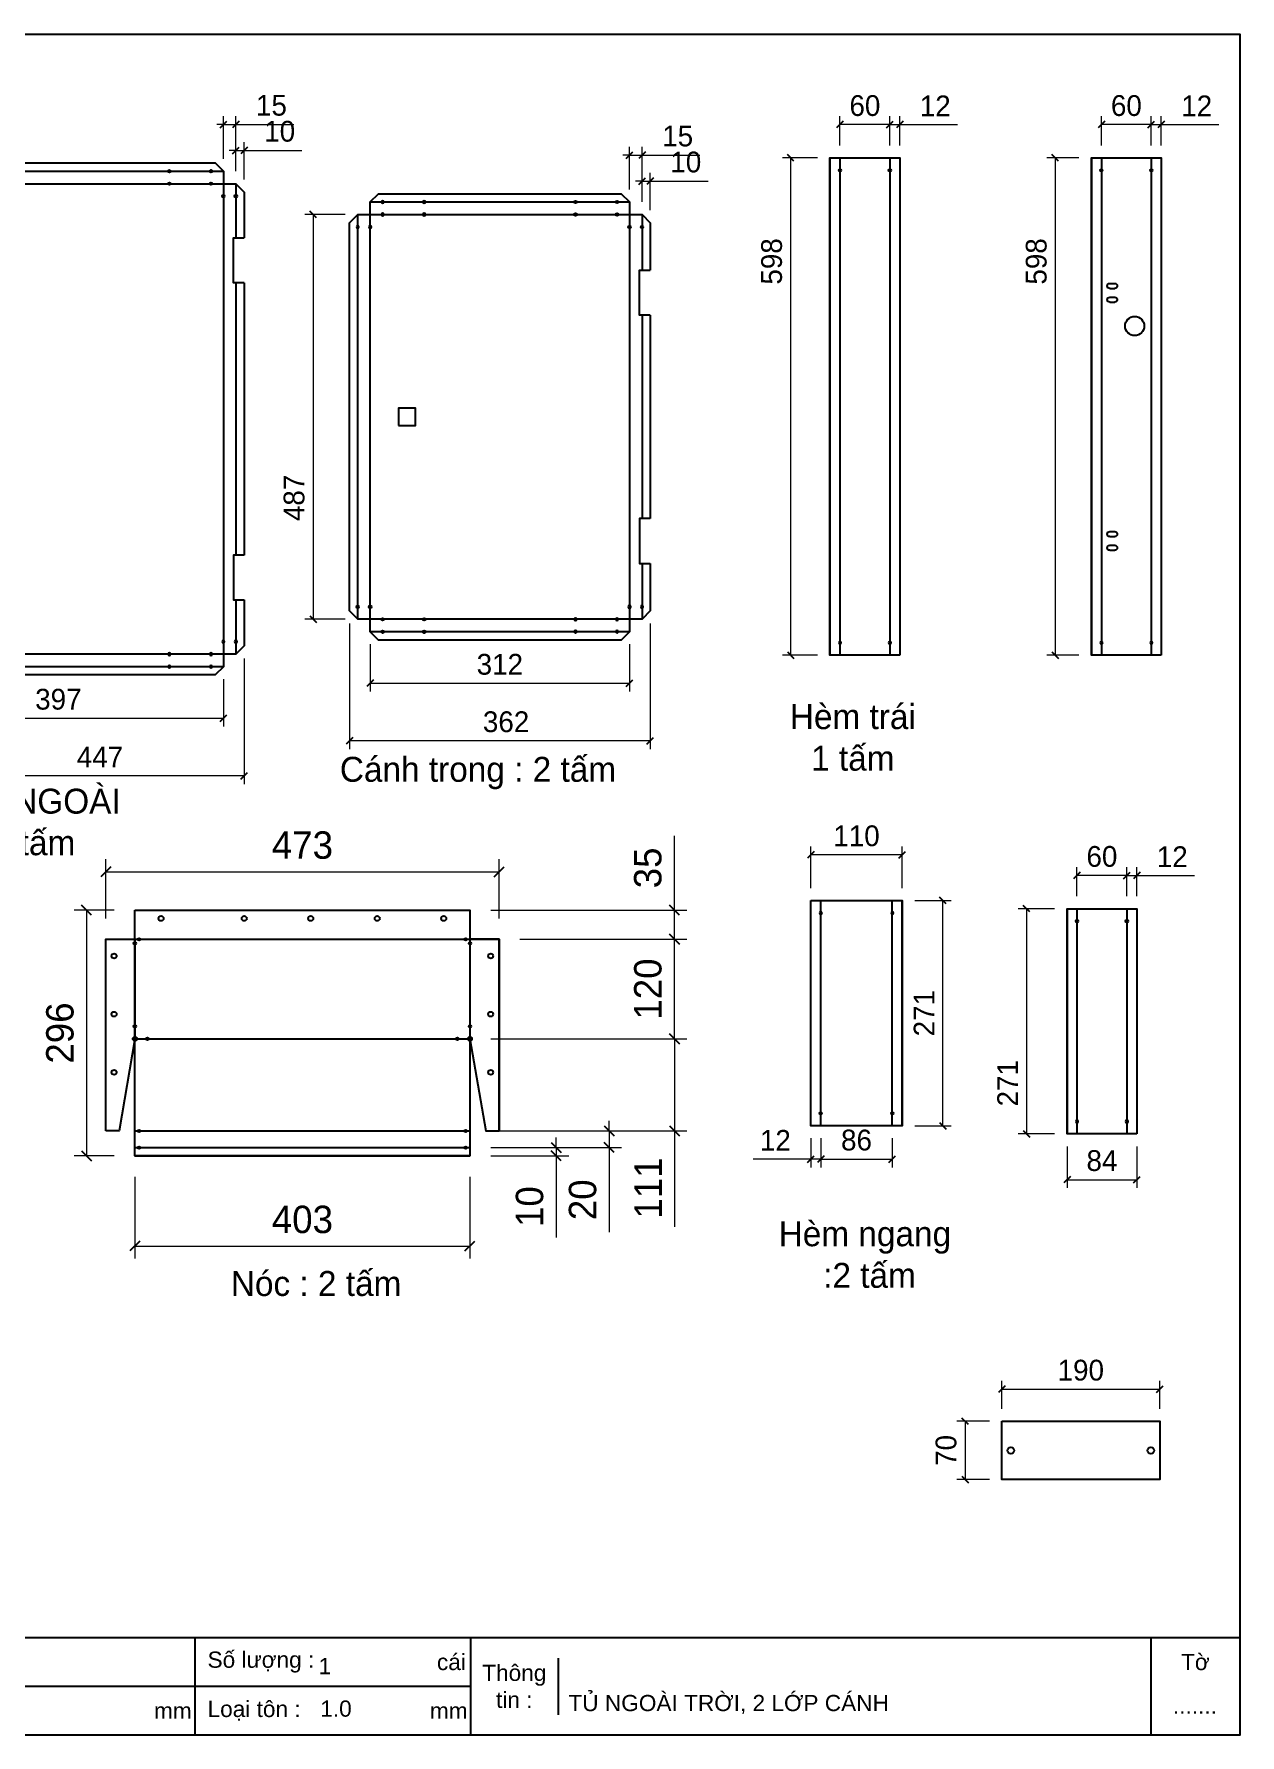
# Model space of a CAD drawing. Header units: millimetres. Extents: x 0 to 2894, y 0 to 2046.
# Drawn here: x 1443 to 2894, y 0 to 2046 of the extents above; entities that cross this region are included whole.
import ezdxf

# ---------------------------------------------------------------- set-up
doc = ezdxf.new("R2010")
doc.units = ezdxf.units.MM
for name, color, linetype in [('CNC', 7, 'Continuous'), ('DIM', 253, 'Continuous'), ('FIRE PROTECTION', 1, 'Continuous')]:
    doc.layers.add(name, color=color, linetype=linetype)
doc.styles.add('Arial', font='arial.ttf')
doc.dimstyles.new('Dim-25', dxfattribs={"dimtxt": 25, "dimasz": 8, "dimexe": 10, "dimexo": 15, "dimgap": 10, "dimtad": 1, "dimdec": 0, "dimtxsty": 'Standard', "dimblk": 'OBLIQUE', "dimcen": 10, "dimclrd": 5, "dimclre": 5, "dimclrt": 3, "dimazin": 3, "dimtfac": 1, "dimtdec": 0, "dimtmove": 0, "dimatfit": 3, "dimldrblk": 'OBLIQUE', "dimlwd": 9, "dimlwe": 9})
doc.dimstyles.new('Dim-33', dxfattribs={"dimtxt": 33, "dimasz": 12, "dimexe": 15, "dimexo": 25, "dimgap": 15, "dimtad": 1, "dimdec": 0, "dimtxsty": 'Standard', "dimblk": 'OBLIQUE', "dimcen": 10, "dimclrd": 5, "dimclre": 5, "dimclrt": 3, "dimazin": 3, "dimtfac": 1, "dimtdec": 0, "dimtmove": 0, "dimatfit": 3, "dimldrblk": 'OPEN30', "dimlwd": 9, "dimlwe": 9})

# ---------------------------------------------------------------- blocks, each defined once
blk = doc.blocks.new('*D19')
at = {"color": 0, "linetype": 'ByBlock', "lineweight": -2}
for p, q in [((1278.1, 1227.1), (1270.1, 1219.1)), ((1667.1, 1219.1), (1675.1, 1227.1))]:
    blk.add_line(p, q, dxfattribs=at)
at = {"layer": 'Defpoints', "color": 0, "transparency": 16777216}
for p in [(1274.1, 1285.1), (1671.1, 1285.1), (1671.1, 1223.1)]:
    blk.add_point(p, dxfattribs=at)
at = {"layer": 'DIM', "color": 5, "lineweight": 9, "transparency": 16777216}
for p, q in [((1274.1, 1270.1), (1274.1, 1213.1)), ((1671.1, 1270.1), (1671.1, 1213.1)), ((1274.1, 1223.1), (1671.1, 1223.1))]:
    blk.add_line(p, q, dxfattribs=at)
at = {"layer": 'DIM', "color": 3, "transparency": 16777216, "insert": (1472.6, 1245.8), "char_height": 25, "attachment_point": 5}
blk.add_mtext('397', dxfattribs=at)
blk = doc.blocks.new('_Oblique')
at = {"color": 0, "linetype": 'ByBlock', "lineweight": -2}
blk.add_line((-0.5, -0.5), (0.5, 0.5), dxfattribs=at)
blk = doc.blocks.new('*D20')
at = {"color": 0, "linetype": 'ByBlock', "lineweight": -2}
for p, q in [((1253.1, 1157.9), (1245.1, 1149.9)), ((1692.1, 1149.9), (1700.1, 1157.9))]:
    blk.add_line(p, q, dxfattribs=at)
at = {"layer": 'Defpoints', "color": 0, "transparency": 16777216}
for p in [(1249.1, 1310.1), (1696.1, 1310.1), (1249.1, 1153.9)]:
    blk.add_point(p, dxfattribs=at)
at = {"layer": 'DIM', "color": 5, "lineweight": 9, "transparency": 16777216}
for p, q in [((1249.1, 1295.1), (1249.1, 1143.9)), ((1696.1, 1295.1), (1696.1, 1143.9)), ((1696.1, 1153.9), (1249.1, 1153.9))]:
    blk.add_line(p, q, dxfattribs=at)
at = {"layer": 'DIM', "color": 3, "transparency": 16777216, "insert": (1522.6, 1176.4), "char_height": 25, "attachment_point": 5}
blk.add_mtext('447', dxfattribs=at)
blk = doc.blocks.new('f3daunguoc')
at = {"layer": 'CNC', "color": 2, "lineweight": -3}
blk.add_circle((0, 0), 1.5, dxfattribs=at)
blk = doc.blocks.new('*D24')
at = {"color": 5, "lineweight": 9, "ltscale": 3, "transparency": 16777216}
for p, q in [((1686.1, 1906.2), (1678.1, 1906.2)), ((1686.1, 1881.1), (1686.1, 1916.2)), ((1686.1, 1906.2), (1696.1, 1906.2)), ((1696.1, 1871.1), (1696.1, 1916.2)), ((1696.1, 1906.2), (1765.5, 1906.2))]:
    blk.add_line(p, q, dxfattribs=at)
at = {"color": 0, "linetype": 'ByBlock', "lineweight": -2}
for p, q in [((1682.1, 1902.2), (1690.1, 1910.2)), ((1700.1, 1910.2), (1692.1, 1902.2))]:
    blk.add_line(p, q, dxfattribs=at)
at = {"layer": 'Defpoints', "color": 0, "ltscale": 3, "transparency": 16777216}
for p in [(1696.1, 1906.2), (1686.1, 1866.1), (1696.1, 1856.1)]:
    blk.add_point(p, dxfattribs=at)
at = {"color": 3, "ltscale": 3, "transparency": 16777216, "insert": (1738.8, 1929), "char_height": 25, "attachment_point": 5}
blk.add_mtext('10', dxfattribs=at)
blk = doc.blocks.new('*D25')
at = {"color": 5, "lineweight": 9, "ltscale": 3, "transparency": 16777216}
for p, q in [((1671.1, 1896.1), (1671.1, 1947.5)), ((1686.1, 1881.1), (1686.1, 1947.5)), ((1671.1, 1937.5), (1663.1, 1937.5)), ((1671.1, 1937.5), (1686.1, 1937.5)), ((1686.1, 1937.5), (1755.8, 1937.5))]:
    blk.add_line(p, q, dxfattribs=at)
at = {"color": 0, "linetype": 'ByBlock', "lineweight": -2}
for p, q in [((1667.1, 1933.5), (1675.1, 1941.5)), ((1690.1, 1941.5), (1682.1, 1933.5))]:
    blk.add_line(p, q, dxfattribs=at)
at = {"layer": 'Defpoints', "color": 0, "ltscale": 3, "transparency": 16777216}
for p in [(1686.1, 1937.5), (1671.1, 1881.1), (1686.1, 1866.1)]:
    blk.add_point(p, dxfattribs=at)
at = {"color": 3, "ltscale": 3, "transparency": 16777216, "insert": (1728.9, 1960.3), "char_height": 25, "attachment_point": 5}
blk.add_mtext('15', dxfattribs=at)
blk = doc.blocks.new('*D28')
at = {"color": 0, "linetype": 'ByBlock', "lineweight": -2}
for p, q in [((2219.6, 986.2), (2207.6, 998.2)), ((2207.6, 963.2), (2219.6, 951.2))]:
    blk.add_line(p, q, dxfattribs=at)
at = {"layer": 'Defpoints', "color": 0, "transparency": 16777216}
for p in [(1967.6, 992.2), (2213.6, 992.2), (2002.6, 957.2)]:
    blk.add_point(p, dxfattribs=at)
at = {"layer": 'DIM', "color": 5, "lineweight": 9, "transparency": 16777216}
for p, q in [((2213.6, 992.2), (2213.6, 1081.7)), ((1992.6, 992.2), (2228.6, 992.2)), ((2213.6, 957.2), (2213.6, 992.2)), ((2027.6, 957.2), (2228.6, 957.2))]:
    blk.add_line(p, q, dxfattribs=at)
at = {"layer": 'DIM', "color": 3, "transparency": 16777216, "insert": (2181.7, 1043), "char_height": 33, "attachment_point": 5, "rotation": 90}
blk.add_mtext('35', dxfattribs=at)
blk = doc.blocks.new('_Open30')
at = {"color": 0, "linetype": 'ByBlock', "lineweight": -2}
for p, q in [((-1, 0.27), (0, 0)), ((0, 0), (-1, -0.27)), ((0, 0), (-1, 0))]:
    blk.add_line(p, q, dxfattribs=at)
blk = doc.blocks.new('*D29')
at = {"color": 0, "linetype": 'ByBlock', "lineweight": -2}
for p, q in [((1512.5, 986.2), (1500.5, 998.2)), ((1500.5, 702.6), (1512.5, 690.6))]:
    blk.add_line(p, q, dxfattribs=at)
at = {"layer": 'Defpoints', "color": 0, "transparency": 16777216}
for p in [(1564.6, 992.2), (1506.5, 696.6), (1564.6, 696.6)]:
    blk.add_point(p, dxfattribs=at)
at = {"layer": 'DIM', "color": 5, "lineweight": 9, "transparency": 16777216}
for p, q in [((1539.6, 992.2), (1491.5, 992.2)), ((1506.5, 992.2), (1506.5, 696.6)), ((1539.6, 696.6), (1491.5, 696.6))]:
    blk.add_line(p, q, dxfattribs=at)
at = {"layer": 'DIM', "color": 3, "transparency": 16777216, "insert": (1474.6, 844.4), "char_height": 33, "attachment_point": 5, "rotation": 90}
blk.add_mtext('296', dxfattribs=at)
blk = doc.blocks.new('*D30')
at = {"color": 0, "linetype": 'ByBlock', "lineweight": -2}
for p, q in [((1535.6, 1044.4), (1523.6, 1032.4)), ((1996.6, 1032.4), (2008.6, 1044.4))]:
    blk.add_line(p, q, dxfattribs=at)
at = {"layer": 'Defpoints', "color": 0, "transparency": 16777216}
for p in [(2002.6, 1038.4), (1529.6, 957.2), (2002.6, 957.2)]:
    blk.add_point(p, dxfattribs=at)
at = {"layer": 'DIM', "color": 5, "lineweight": 9, "transparency": 16777216}
for p, q in [((1529.6, 982.2), (1529.6, 1053.4)), ((2002.6, 982.2), (2002.6, 1053.4)), ((1529.6, 1038.4), (2002.6, 1038.4))]:
    blk.add_line(p, q, dxfattribs=at)
at = {"layer": 'DIM', "color": 3, "transparency": 16777216, "insert": (1766.1, 1070.3), "char_height": 33, "attachment_point": 5}
blk.add_mtext('473', dxfattribs=at)
blk = doc.blocks.new('*D31')
at = {"color": 0, "linetype": 'ByBlock', "lineweight": -2}
for p, q in [((2065.4, 712.6), (2077.4, 700.6)), ((2077.4, 690.6), (2065.4, 702.6))]:
    blk.add_line(p, q, dxfattribs=at)
at = {"layer": 'Defpoints', "color": 0, "transparency": 16777216}
for p in [(1967.6, 706.6), (1967.6, 696.6), (2071.4, 706.6)]:
    blk.add_point(p, dxfattribs=at)
at = {"layer": 'DIM', "color": 5, "lineweight": 9, "transparency": 16777216}
for p, q in [((2071.4, 706.6), (2071.4, 718.6)), ((1992.6, 706.6), (2086.4, 706.6)), ((1992.6, 696.6), (2086.4, 696.6)), ((2071.4, 706.6), (2071.4, 696.6)), ((2071.4, 696.6), (2071.4, 598.6))]:
    blk.add_line(p, q, dxfattribs=at)
at = {"layer": 'DIM', "color": 3, "transparency": 16777216, "insert": (2039.5, 635.6), "char_height": 33, "attachment_point": 5, "rotation": 90}
blk.add_mtext('10', dxfattribs=at)
blk = doc.blocks.new('*D32')
at = {"color": 0, "linetype": 'ByBlock', "lineweight": -2}
for p, q in [((2129.1, 732.6), (2141.1, 720.6)), ((2141.1, 700.6), (2129.1, 712.6))]:
    blk.add_line(p, q, dxfattribs=at)
at = {"layer": 'Defpoints', "color": 0, "transparency": 16777216}
for p in [(1967.6, 726.6), (1967.6, 706.6), (2135.1, 706.6)]:
    blk.add_point(p, dxfattribs=at)
at = {"layer": 'DIM', "color": 5, "lineweight": 9, "transparency": 16777216}
for p, q in [((2135.1, 726.6), (2135.1, 738.6)), ((1992.6, 726.6), (2150.1, 726.6)), ((2135.1, 726.6), (2135.1, 706.6)), ((1992.6, 706.6), (2150.1, 706.6)), ((2135.1, 706.6), (2135.1, 604.9))]:
    blk.add_line(p, q, dxfattribs=at)
at = {"layer": 'DIM', "color": 3, "transparency": 16777216, "insert": (2103.3, 643.8), "char_height": 33, "attachment_point": 5, "rotation": 90}
blk.add_mtext('20', dxfattribs=at)
blk = doc.blocks.new('*D33')
at = {"color": 0, "linetype": 'ByBlock', "lineweight": -2}
for p, q in [((2219.6, 831.4), (2207.6, 843.4)), ((2207.6, 732.6), (2219.6, 720.6))]:
    blk.add_line(p, q, dxfattribs=at)
at = {"layer": 'Defpoints', "color": 0, "transparency": 16777216}
for p in [(1967.6, 837.4), (2002.6, 726.6), (2213.6, 726.6)]:
    blk.add_point(p, dxfattribs=at)
at = {"layer": 'DIM', "color": 5, "lineweight": 9, "transparency": 16777216}
for p, q in [((1992.6, 837.4), (2228.6, 837.4)), ((2213.6, 837.4), (2213.6, 726.6)), ((2027.6, 726.6), (2228.6, 726.6)), ((2213.6, 726.6), (2213.6, 611.2))]:
    blk.add_line(p, q, dxfattribs=at)
at = {"layer": 'DIM', "color": 3, "transparency": 16777216, "insert": (2182, 657.9), "char_height": 33, "attachment_point": 5, "rotation": 90}
blk.add_mtext('111', dxfattribs=at)
blk = doc.blocks.new('*D34')
at = {"color": 0, "linetype": 'ByBlock', "lineweight": -2}
for p, q in [((2219.6, 951.2), (2207.6, 963.2)), ((2207.6, 843.4), (2219.6, 831.4))]:
    blk.add_line(p, q, dxfattribs=at)
at = {"layer": 'Defpoints', "color": 0, "transparency": 16777216}
for p in [(2002.6, 957.2), (2213.6, 957.2), (1967.6, 837.4)]:
    blk.add_point(p, dxfattribs=at)
at = {"layer": 'DIM', "color": 5, "lineweight": 9, "transparency": 16777216}
for p, q in [((2027.6, 957.2), (2228.6, 957.2)), ((2213.6, 837.4), (2213.6, 957.2)), ((1992.6, 837.4), (2228.6, 837.4))]:
    blk.add_line(p, q, dxfattribs=at)
at = {"layer": 'DIM', "color": 3, "transparency": 16777216, "insert": (2181.8, 897.3), "char_height": 33, "attachment_point": 5, "rotation": 90}
blk.add_mtext('120', dxfattribs=at)
blk = doc.blocks.new('*D35')
at = {"color": 0, "linetype": 'ByBlock', "lineweight": -2}
for p, q in [((1570.6, 594.2), (1558.6, 582.2)), ((1961.6, 582.2), (1973.6, 594.2))]:
    blk.add_line(p, q, dxfattribs=at)
at = {"layer": 'Defpoints', "color": 0, "transparency": 16777216}
for p in [(1564.6, 696.6), (1967.6, 696.6), (1967.6, 588.2)]:
    blk.add_point(p, dxfattribs=at)
at = {"layer": 'DIM', "color": 5, "lineweight": 9, "transparency": 16777216}
for p, q in [((1564.6, 671.6), (1564.6, 573.2)), ((1967.6, 671.6), (1967.6, 573.2)), ((1564.6, 588.2), (1967.6, 588.2))]:
    blk.add_line(p, q, dxfattribs=at)
at = {"layer": 'DIM', "color": 3, "transparency": 16777216, "insert": (1766.1, 620), "char_height": 33, "attachment_point": 5}
blk.add_mtext('403', dxfattribs=at)
blk = doc.blocks.new('KHUNG CHUẨN')
at = {"color": 7}
for p, q in [((19889.2, -28535.2), (16919.2, -28535.2)), ((18599.2, -28535.2), (18599.2, -28655.2)), ((18939.2, -28535.2), (18939.2, -28655.2)), ((19779.2, -28535.2), (19779.2, -28655.2)), ((19047.6, -28560.2), (19047.6, -28630.2)), ((18939.2, -28595.2), (16919.2, -28595.2))]:
    blk.add_line(p, q, dxfattribs=at)
blk.add_lwpolyline([(16919.2, -26555.2), (19889.2, -26555.2), (19889.2, -28655.2), (16919.2, -28655.2)], close=True, dxfattribs=at)
at = {"color": 2, "char_height": 20, "style": 'Arial'}
for s, insert, width, attachment_point in [('  Số lượng :', (18599.2, -28565.2), 917.634, 4), ('cái', (18897.9, -28565.2), 63.517, 4), ('Tờ', (19834.2, -28565.2), 110, 5), ('Thông\\Ptin :', (18993.4, -28595.2), 108.311, 5), ('mm', (18548.6, -28625.2), 73.831, 4), ('  Loại tôn :', (18599.2, -28625.2), 917.634, 4), ('mm', (18889.2, -28625.2), 917.634, 4)]:
    blk.add_mtext(s, dxfattribs=dict(at, insert=insert, width=width, attachment_point=attachment_point))
at = {"color": 3, "style": 'Arial'}
for tag, p in [('#01', (17055.6, -28580.1)), ('#02', (17431.4, -28580.1)), ('#03', (18030.6, -28580.1)), ('#08', (18751.7, -28580.1)), ('#10', (19064.8, -28580.1)), ('#04', (17024.8, -28634.6)), ('#05', (17308.5, -28633)), ('#06', (17632.7, -28633.7)), ('#07', (18002, -28634.7)), ('#09', (18753.8, -28632.6)), ('#11', (19060.3, -28625.7)), ('#12', (19806.5, -28628.9))]:
    blk.add_attdef(tag, p, '', height=20, dxfattribs=at)
blk = doc.blocks.new('*D42')
at = {"color": 0, "linetype": 'ByBlock', "lineweight": -2}
for p, q in [((2611.4, 419.9), (2603.4, 411.9)), ((2793.4, 411.9), (2801.4, 419.9))]:
    blk.add_line(p, q, dxfattribs=at)
at = {"color": 5, "lineweight": 9, "ltscale": 3, "transparency": 16777216}
for p, q in [((2607.4, 392.3), (2607.4, 425.9)), ((2607.4, 415.9), (2797.4, 415.9)), ((2797.4, 392.3), (2797.4, 425.9))]:
    blk.add_line(p, q, dxfattribs=at)
at = {"layer": 'Defpoints', "color": 0, "ltscale": 3, "transparency": 16777216}
for p in [(2797.4, 415.9), (2607.4, 377.3), (2797.4, 377.3)]:
    blk.add_point(p, dxfattribs=at)
at = {"color": 3, "ltscale": 3, "transparency": 16777216, "insert": (2702.4, 438.7), "char_height": 25, "attachment_point": 5}
blk.add_mtext('190', dxfattribs=at)
blk = doc.blocks.new('*D43')
at = {"color": 5, "lineweight": 9, "ltscale": 3, "transparency": 16777216}
for p, q in [((2592.4, 377.3), (2553.2, 377.3)), ((2563.2, 377.3), (2563.2, 307.3)), ((2592.4, 307.3), (2553.2, 307.3))]:
    blk.add_line(p, q, dxfattribs=at)
at = {"color": 0, "linetype": 'ByBlock', "lineweight": -2}
for p, q in [((2567.2, 373.3), (2559.2, 381.3)), ((2559.2, 311.3), (2567.2, 303.3))]:
    blk.add_line(p, q, dxfattribs=at)
at = {"layer": 'Defpoints', "color": 0, "ltscale": 3, "transparency": 16777216}
for p in [(2607.4, 377.3), (2563.2, 307.3), (2607.4, 307.3)]:
    blk.add_point(p, dxfattribs=at)
at = {"color": 3, "ltscale": 3, "transparency": 16777216, "insert": (2540.4, 342.3), "char_height": 25, "attachment_point": 5, "rotation": 90}
blk.add_mtext('70', dxfattribs=at)
blk = doc.blocks.new('*D44')
at = {"color": 0, "linetype": 'ByBlock', "lineweight": -2}
for p, q in [((1851.6, 1269.1), (1843.6, 1261.1)), ((2155.6, 1261.1), (2163.6, 1269.1))]:
    blk.add_line(p, q, dxfattribs=at)
at = {"layer": 'Defpoints', "color": 0, "transparency": 16777216}
for p in [(1847.6, 1327.1), (2159.6, 1327.1), (2159.6, 1265.1)]:
    blk.add_point(p, dxfattribs=at)
at = {"layer": 'DIM', "color": 5, "lineweight": 9, "transparency": 16777216}
for p, q in [((1847.6, 1312.1), (1847.6, 1255.1)), ((2159.6, 1312.1), (2159.6, 1255.1)), ((1847.6, 1265.1), (2159.6, 1265.1))]:
    blk.add_line(p, q, dxfattribs=at)
at = {"layer": 'DIM', "color": 3, "transparency": 16777216, "insert": (2003.6, 1287.8), "char_height": 25, "attachment_point": 5}
blk.add_mtext('312', dxfattribs=at)
blk = doc.blocks.new('*D45')
at = {"color": 0, "linetype": 'ByBlock', "lineweight": -2}
for p, q in [((1826.6, 1199.9), (1818.6, 1191.9)), ((2180.6, 1191.9), (2188.6, 1199.9))]:
    blk.add_line(p, q, dxfattribs=at)
at = {"layer": 'Defpoints', "color": 0, "transparency": 16777216}
for p in [(1822.6, 1352.1), (2184.6, 1352.1), (1822.6, 1195.9)]:
    blk.add_point(p, dxfattribs=at)
at = {"layer": 'DIM', "color": 5, "lineweight": 9, "transparency": 16777216}
for p, q in [((1822.6, 1337.1), (1822.6, 1185.9)), ((2184.6, 1337.1), (2184.6, 1185.9)), ((2184.6, 1195.9), (1822.6, 1195.9))]:
    blk.add_line(p, q, dxfattribs=at)
at = {"layer": 'DIM', "color": 3, "transparency": 16777216, "insert": (2011.1, 1218.7), "char_height": 25, "attachment_point": 5}
blk.add_mtext('362', dxfattribs=at)
blk = doc.blocks.new('*D46')
at = {"color": 5, "lineweight": 9, "ltscale": 3, "transparency": 16777216}
for p, q in [((2174.6, 1869.2), (2166.6, 1869.2)), ((2174.6, 1844.1), (2174.6, 1879.2)), ((2174.6, 1869.2), (2184.6, 1869.2)), ((2184.6, 1834.1), (2184.6, 1879.2)), ((2184.6, 1869.2), (2254, 1869.2))]:
    blk.add_line(p, q, dxfattribs=at)
at = {"color": 0, "linetype": 'ByBlock', "lineweight": -2}
for p, q in [((2170.6, 1865.2), (2178.6, 1873.2)), ((2188.6, 1873.2), (2180.6, 1865.2))]:
    blk.add_line(p, q, dxfattribs=at)
at = {"layer": 'Defpoints', "color": 0, "ltscale": 3, "transparency": 16777216}
for p in [(2184.6, 1869.2), (2174.6, 1829.1), (2184.6, 1819.1)]:
    blk.add_point(p, dxfattribs=at)
at = {"color": 3, "ltscale": 3, "transparency": 16777216, "insert": (2227.3, 1892), "char_height": 25, "attachment_point": 5}
blk.add_mtext('10', dxfattribs=at)
blk = doc.blocks.new('*D47')
at = {"color": 0, "linetype": 'ByBlock', "lineweight": -2}
for p, q in [((2155.6, 1896.5), (2163.6, 1904.5)), ((2178.6, 1904.5), (2170.6, 1896.5))]:
    blk.add_line(p, q, dxfattribs=at)
at = {"color": 5, "lineweight": 9, "ltscale": 3, "transparency": 16777216}
for p, q in [((2159.6, 1859.1), (2159.6, 1910.5)), ((2174.6, 1844.1), (2174.6, 1910.5)), ((2159.6, 1900.5), (2151.6, 1900.5)), ((2159.6, 1900.5), (2174.6, 1900.5)), ((2174.6, 1900.5), (2244.3, 1900.5))]:
    blk.add_line(p, q, dxfattribs=at)
at = {"layer": 'Defpoints', "color": 0, "ltscale": 3, "transparency": 16777216}
for p in [(2174.6, 1900.5), (2159.6, 1844.1), (2174.6, 1829.1)]:
    blk.add_point(p, dxfattribs=at)
at = {"color": 3, "ltscale": 3, "transparency": 16777216, "insert": (2217.5, 1923.3), "char_height": 25, "attachment_point": 5}
blk.add_mtext('15', dxfattribs=at)
blk = doc.blocks.new('*D48')
at = {"color": 5, "lineweight": 9, "ltscale": 3, "transparency": 16777216}
for p, q in [((1817.6, 1829.1), (1769, 1829.1)), ((1779, 1829.1), (1779, 1342.1)), ((1817.6, 1342.1), (1769, 1342.1))]:
    blk.add_line(p, q, dxfattribs=at)
at = {"color": 0, "linetype": 'ByBlock', "lineweight": -2}
for p, q in [((1783, 1825.1), (1775, 1833.1)), ((1775, 1346.1), (1783, 1338.1))]:
    blk.add_line(p, q, dxfattribs=at)
at = {"layer": 'Defpoints', "color": 0, "ltscale": 3, "transparency": 16777216}
for p in [(1832.6, 1829.1), (1779, 1342.1), (1832.6, 1342.1)]:
    blk.add_point(p, dxfattribs=at)
at = {"color": 3, "ltscale": 3, "transparency": 16777216, "insert": (1756.2, 1488.1), "char_height": 25, "attachment_point": 5, "rotation": 90}
blk.add_mtext('487', dxfattribs=at)
blk = doc.blocks.new('*D49')
at = {"color": 0, "linetype": 'ByBlock', "lineweight": -2}
for p, q in [((2468.7, 1933.2), (2476.7, 1941.2)), ((2488.7, 1941.2), (2480.7, 1933.2))]:
    blk.add_line(p, q, dxfattribs=at)
at = {"layer": 'Defpoints', "color": 0, "transparency": 16777216}
for p in [(2484.7, 1937.2), (2472.7, 1897.1), (2484.7, 1897.1)]:
    blk.add_point(p, dxfattribs=at)
at = {"layer": 'DIM', "color": 5, "lineweight": 9, "transparency": 16777216}
for p, q in [((2472.7, 1912.1), (2472.7, 1947.2)), ((2484.7, 1912.1), (2484.7, 1947.2)), ((2472.7, 1937.2), (2464.7, 1937.2)), ((2472.7, 1937.2), (2484.7, 1937.2)), ((2484.7, 1937.2), (2553.9, 1937.2))]:
    blk.add_line(p, q, dxfattribs=at)
at = {"layer": 'DIM', "color": 3, "transparency": 16777216, "insert": (2527.3, 1959.7), "char_height": 25, "attachment_point": 5}
blk.add_mtext('12', dxfattribs=at)
blk = doc.blocks.new('*D50')
at = {"color": 0, "linetype": 'ByBlock', "lineweight": -2}
for p, q in [((2416.7, 1941.2), (2408.7, 1933.2)), ((2468.7, 1933.2), (2476.7, 1941.2))]:
    blk.add_line(p, q, dxfattribs=at)
at = {"layer": 'Defpoints', "color": 0, "transparency": 16777216}
for p in [(2412.7, 1937.2), (2412.7, 1897.1), (2472.7, 1897.1)]:
    blk.add_point(p, dxfattribs=at)
at = {"layer": 'DIM', "color": 5, "lineweight": 9, "transparency": 16777216}
for p, q in [((2412.7, 1912.1), (2412.7, 1947.2)), ((2472.7, 1912.1), (2472.7, 1947.2)), ((2472.7, 1937.2), (2412.7, 1937.2))]:
    blk.add_line(p, q, dxfattribs=at)
at = {"layer": 'DIM', "color": 3, "transparency": 16777216, "insert": (2442.7, 1959.9), "char_height": 25, "attachment_point": 5}
blk.add_mtext('60', dxfattribs=at)
blk = doc.blocks.new('*D51')
at = {"color": 0, "linetype": 'ByBlock', "lineweight": -2}
for p, q in [((2357.4, 1893.1), (2349.4, 1901.1)), ((2349.4, 1303.1), (2357.4, 1295.1))]:
    blk.add_line(p, q, dxfattribs=at)
at = {"layer": 'Defpoints', "color": 0, "transparency": 16777216}
for p in [(2400.7, 1897.1), (2353.4, 1299.1), (2400.7, 1299.1)]:
    blk.add_point(p, dxfattribs=at)
at = {"layer": 'DIM', "color": 5, "lineweight": 9, "transparency": 16777216}
for p, q in [((2385.7, 1897.1), (2343.4, 1897.1)), ((2353.4, 1897.1), (2353.4, 1299.1)), ((2385.7, 1299.1), (2343.4, 1299.1))]:
    blk.add_line(p, q, dxfattribs=at)
at = {"layer": 'DIM', "color": 3, "transparency": 16777216, "insert": (2330.6, 1772.6), "char_height": 25, "attachment_point": 5, "rotation": 90}
blk.add_mtext('598', dxfattribs=at)
blk = doc.blocks.new('*D52')
at = {"color": 0, "linetype": 'ByBlock', "lineweight": -2}
for p, q in [((2783.2, 1933.2), (2791.2, 1941.2)), ((2803.2, 1941.2), (2795.2, 1933.2))]:
    blk.add_line(p, q, dxfattribs=at)
at = {"layer": 'Defpoints', "color": 0, "transparency": 16777216}
for p in [(2799.2, 1937.2), (2787.2, 1897.1), (2799.2, 1897.1)]:
    blk.add_point(p, dxfattribs=at)
at = {"layer": 'DIM', "color": 5, "lineweight": 9, "transparency": 16777216}
for p, q in [((2787.2, 1912.1), (2787.2, 1947.2)), ((2799.2, 1912.1), (2799.2, 1947.2)), ((2787.2, 1937.2), (2779.2, 1937.2)), ((2787.2, 1937.2), (2799.2, 1937.2)), ((2799.2, 1937.2), (2868.4, 1937.2))]:
    blk.add_line(p, q, dxfattribs=at)
at = {"layer": 'DIM', "color": 3, "transparency": 16777216, "insert": (2841.8, 1959.7), "char_height": 25, "attachment_point": 5}
blk.add_mtext('12', dxfattribs=at)
blk = doc.blocks.new('*D53')
at = {"color": 0, "linetype": 'ByBlock', "lineweight": -2}
for p, q in [((2731.2, 1941.2), (2723.2, 1933.2)), ((2783.2, 1933.2), (2791.2, 1941.2))]:
    blk.add_line(p, q, dxfattribs=at)
at = {"layer": 'Defpoints', "color": 0, "transparency": 16777216}
for p in [(2727.2, 1937.2), (2727.2, 1897.1), (2787.2, 1897.1)]:
    blk.add_point(p, dxfattribs=at)
at = {"layer": 'DIM', "color": 5, "lineweight": 9, "transparency": 16777216}
for p, q in [((2727.2, 1912.1), (2727.2, 1947.2)), ((2787.2, 1912.1), (2787.2, 1947.2)), ((2787.2, 1937.2), (2727.2, 1937.2))]:
    blk.add_line(p, q, dxfattribs=at)
at = {"layer": 'DIM', "color": 3, "transparency": 16777216, "insert": (2757.2, 1959.9), "char_height": 25, "attachment_point": 5}
blk.add_mtext('60', dxfattribs=at)
blk = doc.blocks.new('*D54')
at = {"color": 0, "linetype": 'ByBlock', "lineweight": -2}
for p, q in [((2675.7, 1893.1), (2667.7, 1901.1)), ((2667.7, 1303.1), (2675.7, 1295.1))]:
    blk.add_line(p, q, dxfattribs=at)
at = {"layer": 'Defpoints', "color": 0, "transparency": 16777216}
for p in [(2715.2, 1897.1), (2671.7, 1299.1), (2715.2, 1299.1)]:
    blk.add_point(p, dxfattribs=at)
at = {"layer": 'DIM', "color": 5, "lineweight": 9, "transparency": 16777216}
for p, q in [((2700.2, 1897.1), (2661.7, 1897.1)), ((2671.7, 1897.1), (2671.7, 1299.1)), ((2700.2, 1299.1), (2661.7, 1299.1))]:
    blk.add_line(p, q, dxfattribs=at)
at = {"layer": 'DIM', "color": 3, "transparency": 16777216, "insert": (2648.9, 1772.6), "char_height": 25, "attachment_point": 5, "rotation": 90}
blk.add_mtext('598', dxfattribs=at)
blk = doc.blocks.new('ovan6x9')
at = {"color": 2}
for p, q in [((2, 6), (8, 6)), ((2, 0), (8, 0))]:
    blk.add_line(p, q, dxfattribs=at)
for centre, start, end in [((2, 3), 90, 270), ((8, 3), 270, 90)]:
    blk.add_arc(centre, 3, start, end, dxfattribs=at)
blk = doc.blocks.new('*D55')
at = {"color": 0, "linetype": 'ByBlock', "lineweight": -2}
for p, q in [((2753.8, 1030), (2761.8, 1038)), ((2773.8, 1038), (2765.8, 1030))]:
    blk.add_line(p, q, dxfattribs=at)
at = {"layer": 'Defpoints', "color": 0, "transparency": 16777216}
for p in [(2769.8, 1034), (2757.8, 994), (2769.8, 994)]:
    blk.add_point(p, dxfattribs=at)
at = {"layer": 'DIM', "color": 5, "lineweight": 9, "transparency": 16777216}
for p, q in [((2757.8, 1009), (2757.8, 1044)), ((2769.8, 1009), (2769.8, 1044)), ((2757.8, 1034), (2749.8, 1034)), ((2757.8, 1034), (2769.8, 1034)), ((2769.8, 1034), (2839, 1034))]:
    blk.add_line(p, q, dxfattribs=at)
at = {"layer": 'DIM', "color": 3, "transparency": 16777216, "insert": (2812.4, 1056.5), "char_height": 25, "attachment_point": 5}
blk.add_mtext('12', dxfattribs=at)
blk = doc.blocks.new('*D56')
at = {"color": 0, "linetype": 'ByBlock', "lineweight": -2}
for p, q in [((2701.8, 1038), (2693.8, 1030)), ((2753.8, 1030), (2761.8, 1038))]:
    blk.add_line(p, q, dxfattribs=at)
at = {"layer": 'Defpoints', "color": 0, "transparency": 16777216}
for p in [(2697.8, 1034), (2697.8, 994), (2757.8, 994)]:
    blk.add_point(p, dxfattribs=at)
at = {"layer": 'DIM', "color": 5, "lineweight": 9, "transparency": 16777216}
for p, q in [((2697.8, 1009), (2697.8, 1044)), ((2757.8, 1009), (2757.8, 1044)), ((2757.8, 1034), (2697.8, 1034))]:
    blk.add_line(p, q, dxfattribs=at)
at = {"layer": 'DIM', "color": 3, "transparency": 16777216, "insert": (2727.8, 1056.7), "char_height": 25, "attachment_point": 5}
blk.add_mtext('60', dxfattribs=at)
blk = doc.blocks.new('*D57')
at = {"color": 0, "linetype": 'ByBlock', "lineweight": -2}
for p, q in [((2641, 990), (2633, 998)), ((2633, 727), (2641, 719))]:
    blk.add_line(p, q, dxfattribs=at)
at = {"layer": 'Defpoints', "color": 0, "transparency": 16777216}
for p in [(2685.8, 994), (2637, 723), (2685.8, 723)]:
    blk.add_point(p, dxfattribs=at)
at = {"layer": 'DIM', "color": 5, "lineweight": 9, "transparency": 16777216}
for p, q in [((2670.8, 994), (2627, 994)), ((2637, 994), (2637, 723)), ((2670.8, 723), (2627, 723))]:
    blk.add_line(p, q, dxfattribs=at)
at = {"layer": 'DIM', "color": 3, "transparency": 16777216, "insert": (2614.4, 784), "char_height": 25, "attachment_point": 5, "rotation": 90}
blk.add_mtext('271', dxfattribs=at)
blk = doc.blocks.new('*D58')
at = {"color": 5, "lineweight": 9, "ltscale": 3, "transparency": 16777216}
for p, q in [((2685.8, 708), (2685.8, 658)), ((2769.8, 708), (2769.8, 658)), ((2685.8, 668), (2769.8, 668))]:
    blk.add_line(p, q, dxfattribs=at)
at = {"color": 0, "linetype": 'ByBlock', "lineweight": -2}
for p, q in [((2689.8, 672), (2681.8, 664)), ((2765.8, 664), (2773.8, 672))]:
    blk.add_line(p, q, dxfattribs=at)
at = {"layer": 'Defpoints', "color": 0, "ltscale": 3, "transparency": 16777216}
for p in [(2685.8, 723), (2769.8, 723), (2769.8, 668)]:
    blk.add_point(p, dxfattribs=at)
at = {"color": 3, "ltscale": 3, "transparency": 16777216, "insert": (2727.8, 690.8), "char_height": 25, "attachment_point": 5}
blk.add_mtext('84', dxfattribs=at)
blk = doc.blocks.new('*D59')
at = {"color": 0, "linetype": 'ByBlock', "lineweight": -2}
for p, q in [((2373.6, 688.7), (2381.6, 696.7)), ((2393.6, 696.7), (2385.6, 688.7))]:
    blk.add_line(p, q, dxfattribs=at)
at = {"layer": 'Defpoints', "color": 0, "transparency": 16777216}
for p in [(2377.6, 732.8), (2389.6, 732.8), (2377.6, 692.7)]:
    blk.add_point(p, dxfattribs=at)
at = {"layer": 'DIM', "color": 5, "lineweight": 9, "transparency": 16777216}
for p, q in [((2377.6, 717.8), (2377.6, 682.7)), ((2389.6, 717.8), (2389.6, 682.7)), ((2377.6, 692.7), (2308.4, 692.7)), ((2389.6, 692.7), (2377.6, 692.7)), ((2389.6, 692.7), (2397.6, 692.7))]:
    blk.add_line(p, q, dxfattribs=at)
at = {"layer": 'DIM', "color": 3, "transparency": 16777216, "insert": (2335, 715.3), "char_height": 25, "attachment_point": 5}
blk.add_mtext('12', dxfattribs=at)
blk = doc.blocks.new('*D60')
at = {"color": 0, "linetype": 'ByBlock', "lineweight": -2}
for p, q in [((2393.6, 696.7), (2385.6, 688.7)), ((2471.6, 688.7), (2479.6, 696.7))]:
    blk.add_line(p, q, dxfattribs=at)
at = {"layer": 'Defpoints', "color": 0, "transparency": 16777216}
for p in [(2389.6, 732.8), (2475.6, 732.8), (2475.6, 692.7)]:
    blk.add_point(p, dxfattribs=at)
at = {"layer": 'DIM', "color": 5, "lineweight": 9, "transparency": 16777216}
for p, q in [((2389.6, 717.8), (2389.6, 682.7)), ((2475.6, 717.8), (2475.6, 682.7)), ((2389.6, 692.7), (2475.6, 692.7))]:
    blk.add_line(p, q, dxfattribs=at)
at = {"layer": 'DIM', "color": 3, "transparency": 16777216, "insert": (2432.6, 715.5), "char_height": 25, "attachment_point": 5}
blk.add_mtext('86', dxfattribs=at)
blk = doc.blocks.new('*D61')
at = {"color": 0, "linetype": 'ByBlock', "lineweight": -2}
for p, q in [((2540.4, 999.8), (2532.4, 1007.8)), ((2532.4, 736.8), (2540.4, 728.8))]:
    blk.add_line(p, q, dxfattribs=at)
at = {"layer": 'Defpoints', "color": 0, "transparency": 16777216}
for p in [(2487.6, 1003.8), (2536.4, 1003.8), (2487.6, 732.8)]:
    blk.add_point(p, dxfattribs=at)
at = {"layer": 'DIM', "color": 5, "lineweight": 9, "transparency": 16777216}
for p, q in [((2502.6, 1003.8), (2546.4, 1003.8)), ((2536.4, 732.8), (2536.4, 1003.8)), ((2502.6, 732.8), (2546.4, 732.8))]:
    blk.add_line(p, q, dxfattribs=at)
at = {"layer": 'DIM', "color": 3, "transparency": 16777216, "insert": (2513.9, 868.3), "char_height": 25, "attachment_point": 5, "rotation": 90}
blk.add_mtext('271', dxfattribs=at)
blk = doc.blocks.new('*D62')
at = {"color": 5, "lineweight": 9, "ltscale": 3, "transparency": 16777216}
for p, q in [((2377.6, 1018.8), (2377.6, 1068.7)), ((2487.6, 1018.8), (2487.6, 1068.7)), ((2487.6, 1058.7), (2377.6, 1058.7))]:
    blk.add_line(p, q, dxfattribs=at)
at = {"color": 0, "linetype": 'ByBlock', "lineweight": -2}
for p, q in [((2381.6, 1062.7), (2373.6, 1054.7)), ((2483.6, 1054.7), (2491.6, 1062.7))]:
    blk.add_line(p, q, dxfattribs=at)
at = {"layer": 'Defpoints', "color": 0, "ltscale": 3, "transparency": 16777216}
for p in [(2377.6, 1058.7), (2377.6, 1003.8), (2487.6, 1003.8)]:
    blk.add_point(p, dxfattribs=at)
at = {"color": 3, "ltscale": 3, "transparency": 16777216, "insert": (2432.6, 1081.5), "char_height": 25, "attachment_point": 5}
blk.add_mtext('110', dxfattribs=at)

msp = doc.modelspace()

# ---------------------------------------------------------------- linework, layer by layer
at = {"color": 7}
for p, q in [((2400.7, 1897.1), (2400.7, 1299.1)), ((2412.7, 1897.1), (2412.7, 1299.1)), ((2472.7, 1897.1), (2472.7, 1299.1)), ((2484.7, 1897.1), (2484.7, 1299.1)), ((2715.2, 1897.1), (2715.2, 1299.1)), ((2727.2, 1897.1), (2727.2, 1299.1)), ((2787.2, 1897.1), (2787.2, 1299.1)), ((2799.2, 1897.1), (2799.2, 1299.1)), ((2377.6, 732.8), (2377.6, 1003.8)), ((2389.6, 732.8), (2389.6, 1003.8)), ((2475.6, 732.8), (2475.6, 1003.8)), ((2487.6, 732.8), (2487.6, 1003.8)), ((2685.8, 994), (2685.8, 723)), ((2697.8, 994), (2697.8, 723)), ((2757.8, 994), (2757.8, 723)), ((2769.8, 994), (2769.8, 723))]:
    msp.add_line(p, q, dxfattribs=at)
for p, q in [((1564.6, 992.2), (1967.6, 992.2)), ((1529.6, 957.2), (2002.6, 957.2)), ((2002.6, 957.2), (2002.6, 727.6)), ((1564.6, 837.4), (1967.6, 837.4)), ((1564.6, 726.6), (1967.6, 726.6)), ((1564.6, 706.6), (1967.6, 706.6)), ((1564.6, 696.6), (1967.6, 696.6))]:
    msp.add_line(p, q)
for points in [[(1696.1, 1365.4), (1696.1, 1310.1), (1686.1, 1300.1), (1671.1, 1300.1), (1671.1, 1285.1), (1661.1, 1275.1), (1284.1, 1275.1), (1274.1, 1285.1), (1274.1, 1300.1), (1259.1, 1300.1), (1249.1, 1310.1), (1249.1, 1856.1), (1259.1, 1866.1), (1274.1, 1866.1), (1274.1, 1881.1), (1284.1, 1891.1), (1661.1, 1891.1), (1671.1, 1881.1), (1671.1, 1866.1), (1686.1, 1866.1), (1696.1, 1856.1), (1696.1, 1800.9)], [(1274.1, 1881.1), (1671.1, 1881.1)], [(1686.1, 1866.1), (1686.1, 1800.9)], [(2184.6, 1409.4), (2184.6, 1352.1), (2174.6, 1342.1), (2159.6, 1342.1), (2159.6, 1327.1), (2149.6, 1317.1), (1857.6, 1317.1), (1847.6, 1327.1), (1847.6, 1342.1), (1832.6, 1342.1), (1822.6, 1352.1), (1822.6, 1819.1), (1832.6, 1829.1), (1847.6, 1829.1), (1847.6, 1844.1), (1857.6, 1854.1), (2149.6, 1854.1), (2159.6, 1844.1), (2159.6, 1829.1), (2174.6, 1829.1), (2184.6, 1819.1), (2184.6, 1761.9)], [(1847.6, 1844.1), (2159.6, 1844.1)], [(1832.6, 1342.1), (1832.6, 1829.1)], [(2174.6, 1829.1), (2174.6, 1761.9)], [(1686.1, 1746.9), (1686.1, 1419.4)], [(1696.1, 1746.9), (1696.1, 1419.4)], [(2174.6, 1707.9), (2174.6, 1463.4)], [(2184.6, 1707.9), (2184.6, 1463.4)], [(2174.6, 1409.4), (2174.6, 1342.1)], [(1686.1, 1365.4), (1686.1, 1300.1)], [(2159.6, 1327.1), (1847.6, 1327.1)], [(1671.1, 1285.1), (1274.1, 1285.1)]]:
    msp.add_lwpolyline(points, dxfattribs=at)
for points in [[(2484.7, 1299.1), (2400.7, 1299.1), (2400.7, 1897.1), (2484.7, 1897.1)], [(2799.2, 1299.1), (2715.2, 1299.1), (2715.2, 1897.1), (2799.2, 1897.1)], [(2377.6, 1003.8), (2487.6, 1003.8), (2487.6, 732.8), (2377.6, 732.8)], [(1564.6, 992.2), (1967.6, 992.2), (1967.6, 696.6), (1564.6, 696.6)], [(2769.8, 723), (2685.8, 723), (2685.8, 994), (2769.8, 994)]]:
    msp.add_lwpolyline(points, close=True)
for points in [[(1274.1, 1866.1), (1671.1, 1866.1), (1671.1, 1300.1), (1274.1, 1300.1)], [(1847.6, 1829.1), (2159.6, 1829.1), (2159.6, 1342.1), (1847.6, 1342.1)], [(2607.4, 377.3), (2797.4, 377.3), (2797.4, 307.3), (2607.4, 307.3)]]:
    msp.add_lwpolyline(points, close=True, dxfattribs=at)
at = {"color": 2}
for points in [[(1696.1, 1746.9), (1683.1, 1746.9), (1683.1, 1800.9), (1696.1, 1800.9)], [(2184.6, 1707.9), (2171.6, 1707.9), (2171.6, 1761.9), (2184.6, 1761.9)], [(2184.6, 1463.4), (2171.6, 1463.4), (2171.6, 1409.4), (2184.6, 1409.4)], [(1696.1, 1419.4), (1683.1, 1419.4), (1683.1, 1365.4), (1696.1, 1365.4)]]:
    msp.add_lwpolyline(points, dxfattribs=at)
msp.add_lwpolyline([(1881.6, 1575.4), (1902.1, 1575.4), (1902.1, 1595.9), (1881.6, 1595.9)], close=True, dxfattribs=at)
at = {"color": 7, "linetype": 'Continuous'}
for points in [[(1529.6, 726.6), (1529.6, 957.2), (1564.6, 957.2), (1564.6, 837.4), (1545.6, 726.6)], [(2002.6, 726.6), (2002.6, 957.2), (1967.6, 957.2), (1967.6, 837.4), (1986.6, 726.6)]]:
    msp.add_lwpolyline(points, close=True, dxfattribs=at)
at = {"color": 2, "ltscale": 3}
for centre, radius in [((2767.2, 1694.9), 11.5), ((1596.1, 982.2), 3), ((1696.1, 982.2), 3), ((1776.1, 982.2), 3), ((1856.1, 982.2), 3), ((1936.1, 982.2), 3), ((1539.6, 937.1), 3), ((1992.6, 937.1), 3), ((1539.6, 867.1), 3), ((1992.6, 867.1), 3), ((1564.6, 837.4), 2.5), ((1967.6, 837.4), 2.5), ((1539.6, 797.1), 3), ((1992.6, 797.1), 3)]:
    msp.add_circle(centre, radius, dxfattribs=at)
at = {"color": 2}
for centre in [(1564.6, 952.2), (1569.6, 957.2), (1962.6, 957.2), (1967.6, 952.2), (1564.6, 852.4), (1579.6, 837.4), (1952.6, 837.4), (1967.6, 852.4), (1569.6, 726.6), (1962.6, 726.6), (1569.6, 706.6), (1962.6, 706.6)]:
    msp.add_circle(centre, 1.5, dxfattribs=at)
at = {"color": 7}
for centre in [(2618.2, 342.3), (2786.7, 342.3)]:
    msp.add_circle(centre, 4, dxfattribs=at)
at = {"layer": 'FIRE PROTECTION', "linetype": 'Continuous'}
msp.add_lwpolyline([(1529.6, 726.6), (1529.6, 957.2), (1564.6, 957.2), (1564.6, 837.4), (1545.6, 726.6)], close=True, dxfattribs=at)

# ---------------------------------------------------------------- block references
at = {"color": 3}
ref = msp.add_blockref('KHUNG CHUẨN', (-16485.4, 27920.4), dxfattribs=dict(at, xscale=0.9743585500036716, yscale=0.9743585500036716, zscale=0.9743585500036716))
ref.add_attrib('#08', '1', (1785.5, 73.1), dxfattribs={"color": 3, "height": 19.5, "style": 'Arial'})
ref.add_attrib('#09', '1.0', (1787.6, 22), dxfattribs={"color": 3, "height": 19.49, "style": 'Arial'})
ref.add_attrib('#11', 'TỦ NGOÀI TRỜI, 2 LỚP CÁNH', (2086.1, 28.7), dxfattribs={"color": 3, "height": 19.487, "style": 'Arial'})
ref.add_attrib('#12', '.......', (2813.2, 25.6), dxfattribs={"color": 3, "height": 19.49, "style": 'Arial'})
at = {"lineweight": -3, "rotation": 180}
for p in [(1606.1, 1881.1), (1656.1, 1881.1), (2412.7, 1882.1), (2472.7, 1882.1), (2727.2, 1882.1), (2787.2, 1882.1), (1606.1, 1866.1), (1656.1, 1866.1), (1671.1, 1851.1), (1686.1, 1851.1), (2094.6, 1844.1), (2144.6, 1844.1), (2094.6, 1829.1), (2144.6, 1829.1), (2159.6, 1814.1), (2174.6, 1814.1), (2697.8, 979), (2757.8, 979)]:
    msp.add_blockref('f3daunguoc', p, dxfattribs=at)
at = {"lineweight": -3, "xscale": -1, "rotation": 180}
for p in [(1862.6, 1844.1), (1912.6, 1844.1), (1862.6, 1829.1), (1912.6, 1829.1), (1832.6, 1814.1), (1847.6, 1814.1), (2389.6, 988.8), (2475.6, 988.8)]:
    msp.add_blockref('f3daunguoc', p, dxfattribs=at)
at = {"color": 7, "xscale": -1, "rotation": 180}
for p in [(2735.2, 1746.1), (2735.2, 1729.6), (2735.2, 1447.6), (2735.2, 1431.1)]:
    msp.add_blockref('ovan6x9', p, dxfattribs=at)
at = {"lineweight": -3}
for p in [(1832.6, 1357.1), (1847.6, 1357.1), (1862.6, 1342.1), (1912.6, 1342.1), (1862.6, 1327.1), (1912.6, 1327.1), (2389.6, 747.8), (2475.6, 747.8)]:
    msp.add_blockref('f3daunguoc', p, dxfattribs=at)
at = {"lineweight": -3, "xscale": -1}
for p in [(2159.6, 1357.1), (2174.6, 1357.1), (2094.6, 1342.1), (2144.6, 1342.1), (1671.1, 1315.1), (1686.1, 1315.1), (2094.6, 1327.1), (2144.6, 1327.1), (2412.7, 1314.1), (2472.7, 1314.1), (2727.2, 1314.1), (2787.2, 1314.1), (1606.1, 1300.1), (1656.1, 1300.1), (1606.1, 1285.1), (1656.1, 1285.1), (2697.8, 738), (2757.8, 738)]:
    msp.add_blockref('f3daunguoc', p, dxfattribs=at)

# ---------------------------------------------------------------- texts
at = {"color": 2, "char_height": 30, "width": 874, "attachment_point": 5}
for s, insert in [('Hèm trái\\P1 tấm', (2428.2, 1199.8)), ('Cánh trong : 2 tấm', (1977.3, 1157.1)), ('CÁNH NGOÀI\\P  : 2 tấm', (1420.5, 1098.1)), ('Hèm ngang\\P :2 tấm', (2442.7, 577.7)), ('Nóc : 2 tấm', (1782.6, 542.9))]:
    msp.add_mtext(s, dxfattribs=dict(at, insert=insert))

# ---------------------------------------------------------------- dimensions: what is measured, and where the dimension line sits
at = {"ltscale": 3}
for base, p1, p2, picture, middle in [((1686.1, 1937.5), (1671.1, 1881.1), (1686.1, 1866.1), '*D25', (1728.9, 1960.3)), ((1696.1, 1906.2), (1686.1, 1866.1), (1696.1, 1856.1), '*D24', (1738.8, 1929)), ((2174.6, 1900.5), (2159.6, 1844.1), (2174.6, 1829.1), '*D47', (2217.5, 1923.3)), ((2184.6, 1869.2), (2174.6, 1829.1), (2184.6, 1819.1), '*D46', (2227.3, 1892)), ((2769.8, 668), (2685.8, 723), (2769.8, 723), '*D58', (2727.8, 690.8)), ((2797.4, 415.9), (2607.4, 377.3), (2797.4, 377.3), '*D42', (2702.4, 438.7))]:
    dim = msp.add_linear_dim(base=base, p1=p1, p2=p2, dimstyle='Dim-25', dxfattribs=at)
    dim.commit()
    dim.dimension.update_dxf_attribs({"geometry": picture, "text_midpoint": middle})
dim = msp.add_linear_dim(base=(1779, 1342.1), p1=(1832.6, 1829.1), p2=(1832.6, 1342.1), angle=90, dimstyle='Dim-25', dxfattribs=at)
dim.commit()
dim.dimension.update_dxf_attribs({"geometry": '*D48', "text_midpoint": (1779, 1488.1), "dimtype": 160})
for base, p1, p2, angle, picture, middle in [((2377.6, 1058.7), (2487.6, 1003.8), (2377.6, 1003.8), 180, '*D62', (2432.6, 1081.5)), ((2563.2, 307.3), (2607.4, 377.3), (2607.4, 307.3), 90, '*D43', (2540.4, 342.3))]:
    dim = msp.add_linear_dim(base=base, p1=p1, p2=p2, angle=angle, dimstyle='Dim-25', dxfattribs=at)
    dim.commit()
    dim.dimension.update_dxf_attribs({"geometry": picture, "text_midpoint": middle})
at = {"layer": 'DIM'}
for base, p1, p2, dimstyle, picture, middle in [((2412.7, 1937.2), (2472.7, 1897.1), (2412.7, 1897.1), 'Dim-25', '*D50', (2442.7, 1959.9)), ((2484.7, 1937.2), (2472.7, 1897.1), (2484.7, 1897.1), 'Dim-25', '*D49', (2527.3, 1959.7)), ((2727.2, 1937.2), (2787.2, 1897.1), (2727.2, 1897.1), 'Dim-25', '*D53', (2757.2, 1959.9)), ((2799.2, 1937.2), (2787.2, 1897.1), (2799.2, 1897.1), 'Dim-25', '*D52', (2841.8, 1959.7)), ((2002.6, 1038.4), (1529.6, 957.2), (2002.6, 957.2), 'Dim-33', '*D30', (1766.1, 1070.3)), ((2697.8, 1034), (2757.8, 994), (2697.8, 994), 'Dim-25', '*D56', (2727.8, 1056.7)), ((2769.8, 1034), (2757.8, 994), (2769.8, 994), 'Dim-25', '*D55', (2812.4, 1056.5)), ((1967.6, 588.2), (1564.6, 696.6), (1967.6, 696.6), 'Dim-33', '*D35', (1766.1, 620))]:
    dim = msp.add_linear_dim(base=base, p1=p1, p2=p2, dimstyle=dimstyle, dxfattribs=at)
    dim.commit()
    dim.dimension.update_dxf_attribs({"geometry": picture, "text_midpoint": middle})
for base, p1, p2, angle, dimstyle, picture, middle in [((2353.4, 1299.1), (2400.7, 1897.1), (2400.7, 1299.1), 90, 'Dim-25', '*D51', (2353.4, 1772.6)), ((2671.7, 1299.1), (2715.2, 1897.1), (2715.2, 1299.1), 90, 'Dim-25', '*D54', (2671.7, 1772.6)), ((2536.4, 1003.8), (2487.6, 732.8), (2487.6, 1003.8), 270, 'Dim-25', '*D61', (2536.4, 868.3)), ((2637, 723), (2685.8, 994), (2685.8, 723), 90, 'Dim-25', '*D57', (2637, 784)), ((2213.6, 726.6), (1967.6, 837.4), (2002.6, 726.6), 90, 'Dim-33', '*D33', (2213.6, 657.9)), ((2135.1, 706.6), (1967.6, 726.6), (1967.6, 706.6), 90, 'Dim-33', '*D32', (2135.1, 643.8)), ((2071.4, 706.6), (1967.6, 696.6), (1967.6, 706.6), 90, 'Dim-33', '*D31', (2071.4, 635.6))]:
    dim = msp.add_linear_dim(base=base, p1=p1, p2=p2, angle=angle, dimstyle=dimstyle, dxfattribs=at)
    dim.commit()
    dim.dimension.update_dxf_attribs({"geometry": picture, "text_midpoint": middle, "dimtype": 160})
at = {"layer": 'DIM', "color": 0}
for base, p1, p2, picture, middle in [((1822.6, 1195.9), (2184.6, 1352.1), (1822.6, 1352.1), '*D45', (2011.1, 1195.9)), ((1249.1, 1153.9), (1696.1, 1310.1), (1249.1, 1310.1), '*D20', (1522.6, 1153.9))]:
    dim = msp.add_linear_dim(base=base, p1=p1, p2=p2, dimstyle='Dim-25', dxfattribs=at)
    dim.commit()
    dim.dimension.update_dxf_attribs({"geometry": picture, "text_midpoint": middle, "dimtype": 160})
for base, p1, p2, picture, middle in [((2159.6, 1265.1), (1847.6, 1327.1), (2159.6, 1327.1), '*D44', (2003.6, 1287.8)), ((1671.1, 1223.1), (1274.1, 1285.1), (1671.1, 1285.1), '*D19', (1472.6, 1245.8))]:
    dim = msp.add_linear_dim(base=base, p1=p1, p2=p2, dimstyle='Dim-25', dxfattribs=at)
    dim.commit()
    dim.dimension.update_dxf_attribs({"geometry": picture, "text_midpoint": middle})
at = {"layer": 'DIM'}
for base, p1, p2, angle, dimstyle, picture, middle in [((2213.6, 992.2), (2002.6, 957.2), (1967.6, 992.2), 90, 'Dim-33', '*D28', (2181.7, 1043)), ((1506.5, 696.6), (1564.6, 992.2), (1564.6, 696.6), 90, 'Dim-33', '*D29', (1474.6, 844.4)), ((2213.6, 957.2), (1967.6, 837.4), (2002.6, 957.2), 90, 'Dim-33', '*D34', (2181.8, 897.3)), ((2377.6, 692.7), (2389.6, 732.8), (2377.6, 732.8), 180, 'Dim-25', '*D59', (2335, 715.3)), ((2475.6, 692.7), (2389.6, 732.8), (2475.6, 732.8), 180, 'Dim-25', '*D60', (2432.6, 715.5))]:
    dim = msp.add_linear_dim(base=base, p1=p1, p2=p2, angle=angle, dimstyle=dimstyle, dxfattribs=at)
    dim.commit()
    dim.dimension.update_dxf_attribs({"geometry": picture, "text_midpoint": middle})

doc.saveas('drawing.dxf')
